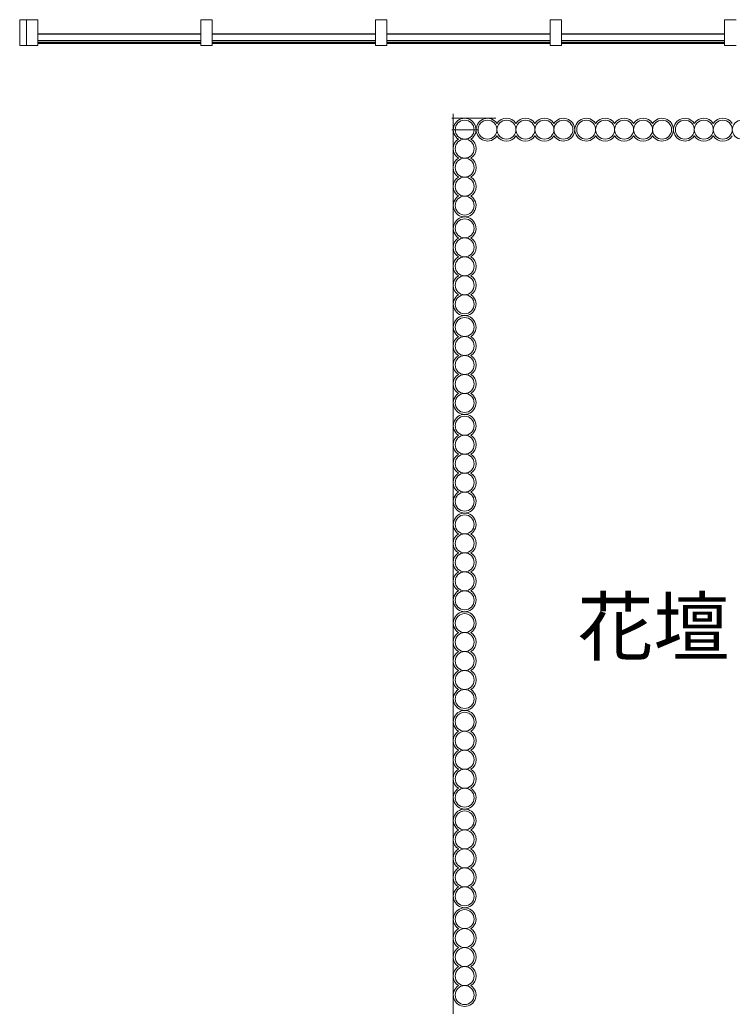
# Model space of a CAD drawing. Units: millimetres, scale not verified. Extents: x -61855 to 52913, y -114842 to -21833.
# Drawn here: x 2513 to 6269, y -102971 to -97772 of the extents above; entities that cross this region are included whole.
import ezdxf
from ezdxf.enums import TextEntityAlignment as Align

# ---------------------------------------------------------------- set-up
doc = ezdxf.new("R2010")
doc.units = ezdxf.units.MM
doc.header["$LTSCALE"] = 200
doc.layers.add('0-2_建具', color=7, linetype='Continuous', lineweight=9)
doc.layers.add('0-9', color=2, linetype='Continuous', lineweight=5)
doc.layers.add('0-4_室名', color=7, linetype='Continuous')
doc.styles.add('・', font='')
doc.styles.get('・').set_extended_font_data('・')

msp = doc.modelspace()

# ---------------------------------------------------------------- linework, layer by layer
at = {"layer": '0-2_建具'}
for p, q in [((2513.3, -97907.5), (2513.3, -97772.5)), ((2548.3, -97772.5), (2513.3, -97772.5)), ((2548.3, -97772.5), (2608.3, -97772.5)), ((2548.3, -97907.5), (2548.3, -97772.5)), ((2608.3, -97772.5), (2608.3, -97907.5)), ((3468.3, -97772.5), (3528.3, -97772.5)), ((3468.3, -97772.5), (3468.3, -97907.5)), ((3528.3, -97772.5), (3528.3, -97907.5)), ((4388.3, -97772.5), (4448.3, -97772.5)), ((4388.3, -97772.5), (4388.3, -97907.5)), ((4448.3, -97772.5), (4448.3, -97907.5)), ((5308.3, -97772.5), (5368.3, -97772.5)), ((5308.3, -97772.5), (5308.3, -97907.5)), ((5368.3, -97772.5), (5368.3, -97907.5)), ((6228.3, -97772.5), (6228.3, -97907.5)), ((6288.3, -97772.5), (6228.3, -97772.5)), ((3468.3, -97847.5), (2608.3, -97847.5)), ((2608.3, -97848.5), (3468.3, -97848.5)), ((2608.3, -97882.5), (3468.3, -97882.5)), ((4388.3, -97847.5), (3528.3, -97847.5)), ((3528.3, -97848.5), (4388.3, -97848.5)), ((3528.3, -97882.5), (4388.3, -97882.5)), ((5308.3, -97847.5), (4448.3, -97847.5)), ((4448.3, -97848.5), (5308.3, -97848.5)), ((4448.3, -97882.5), (5308.3, -97882.5)), ((6228.3, -97847.5), (5368.3, -97847.5)), ((5368.3, -97848.5), (6228.3, -97848.5)), ((5368.3, -97882.5), (6228.3, -97882.5)), ((2548.3, -97907.5), (2513.3, -97907.5)), ((2548.3, -97907.5), (2608.3, -97907.5)), ((2608.3, -97891.5), (3468.3, -97891.5)), ((2608.3, -97892.5), (3468.3, -97892.5)), ((2608.3, -97897.5), (3468.3, -97897.5)), ((3468.3, -97897.5), (3468.3, -97907.5)), ((3468.3, -97907.5), (3528.3, -97907.5)), ((3528.3, -97891.5), (4388.3, -97891.5)), ((3528.3, -97892.5), (4388.3, -97892.5)), ((3528.3, -97897.5), (4388.3, -97897.5)), ((4388.3, -97897.5), (4388.3, -97907.5)), ((4388.3, -97907.5), (4448.3, -97907.5)), ((4448.3, -97891.5), (5308.3, -97891.5)), ((4448.3, -97892.5), (5308.3, -97892.5)), ((4448.3, -97897.5), (5308.3, -97897.5)), ((5308.3, -97897.5), (5308.3, -97907.5)), ((5308.3, -97907.5), (5368.3, -97907.5)), ((5368.3, -97891.5), (6228.3, -97891.5)), ((5368.3, -97892.5), (6228.3, -97892.5)), ((5368.3, -97897.5), (6228.3, -97897.5)), ((6228.3, -97897.5), (6228.3, -97907.5)), ((6288.3, -97907.5), (6228.3, -97907.5))]:
    msp.add_line(p, q, dxfattribs=at)
at = {"layer": '0-9', "color": 7, "lineweight": 9}
for p, q in [((5021.8, -98291.8), (4790.5, -98291.8)), ((4798.1, -98267.9), (4798.1, -103022.2)), ((4928.9, -98351.8), (4790.5, -98351.8))]:
    msp.add_line(p, q, dxfattribs=at)
for centre in [(4858.1, -98351.8), (4978.5, -98351.8), (5078.5, -98351.8), (5178.5, -98351.8), (5278.5, -98351.8), (5378.5, -98351.8), (5498.5, -98351.8), (5598.5, -98351.8), (5698.5, -98351.8), (5798.5, -98351.8), (5898.5, -98351.8), (6018.5, -98351.8), (6118.5, -98351.8), (6218.5, -98351.8), (6318.5, -98351.8), (4858.1, -98451.8), (4858.1, -98551.8), (4858.1, -98651.8), (4858.1, -98751.8), (4858.1, -98871.8), (4858.1, -98971.8), (4858.1, -99071.8), (4858.1, -99171.8), (4858.1, -99271.8), (4858.1, -99391.8), (4858.1, -99491.8), (4858.1, -99591.8), (4858.1, -99691.8), (4858.1, -99791.8), (4858.1, -99911.8), (4858.1, -100011.8), (4858.1, -100111.8), (4858.1, -100211.8), (4858.1, -100311.8), (4858.1, -100431.8), (4858.1, -100531.8), (4858.1, -100631.8), (4858.1, -100731.8), (4858.1, -100831.8), (4858.1, -100951.8), (4858.1, -101051.8), (4858.1, -101151.8), (4858.1, -101251.8), (4858.1, -101351.8), (4858.1, -101471.8), (4858.1, -101571.8), (4858.1, -101671.8), (4858.1, -101771.8), (4858.1, -101871.8), (4858.1, -101991.8), (4858.1, -102091.8), (4858.1, -102191.8), (4858.1, -102291.8), (4858.1, -102391.8), (4858.1, -102511.8), (4858.1, -102611.8), (4858.1, -102711.8), (4858.1, -102811.8), (4858.1, -102911.8)]:
    msp.add_circle(centre, 50, dxfattribs=at)
for centre, start, end in [((4858.1, -98351.8), 303.5573, 236.4427), ((4978.5, -98351.8), 33.5573, 326.4427), ((5078.5, -98351.8), 33.5573, 146.4427), ((5178.5, -98351.8), 33.5573, 146.4427), ((5278.5, -98351.8), 33.5573, 146.4427), ((5378.5, -98351.8), 213.5573, 146.4427), ((5498.5, -98351.8), 33.5573, 326.4427), ((5598.5, -98351.8), 33.5573, 146.4427), ((5698.5, -98351.8), 33.5573, 146.4427), ((5798.5, -98351.8), 33.5573, 146.4427), ((5898.5, -98351.8), 213.5573, 146.4427), ((6018.5, -98351.8), 33.5573, 326.4427), ((6118.5, -98351.8), 33.5573, 146.4427), ((6218.5, -98351.8), 33.5573, 146.4427), ((4858.1, -98451.8), 123.5573, 236.4427), ((4858.1, -98451.8), 303.5573, 56.4427), ((5078.5, -98351.8), 213.5573, 326.4427), ((5178.5, -98351.8), 213.5573, 326.4427), ((5278.5, -98351.8), 213.5573, 326.4427), ((5598.5, -98351.8), 213.5573, 326.4427), ((5698.5, -98351.8), 213.5573, 326.4427), ((5798.5, -98351.8), 213.5573, 326.4427), ((6118.5, -98351.8), 213.5573, 326.4427), ((6218.5, -98351.8), 213.5573, 326.4427), ((4858.1, -98551.8), 123.5573, 236.4427), ((4858.1, -98551.8), 303.5573, 56.4427), ((4858.1, -98651.8), 123.5573, 236.4427), ((4858.1, -98651.8), 303.5573, 56.4427), ((4858.1, -98751.8), 123.5573, 56.4427), ((4858.1, -98871.8), 303.5573, 236.4427), ((4858.1, -98971.8), 123.5573, 236.4427), ((4858.1, -98971.8), 303.5573, 56.4427), ((4858.1, -99071.8), 123.5573, 236.4427), ((4858.1, -99071.8), 303.5573, 56.4427), ((4858.1, -99171.8), 123.5573, 236.4427), ((4858.1, -99171.8), 303.5573, 56.4427), ((4858.1, -99271.8), 123.5573, 56.4427), ((4858.1, -99391.8), 303.5573, 236.4427), ((4858.1, -99491.8), 123.5573, 236.4427), ((4858.1, -99491.8), 303.5573, 56.4427), ((4858.1, -99591.8), 123.5573, 236.4427), ((4858.1, -99591.8), 303.5573, 56.4427), ((4858.1, -99691.8), 123.5573, 236.4427), ((4858.1, -99691.8), 303.5573, 56.4427), ((4858.1, -99791.8), 123.5573, 56.4427), ((4858.1, -99911.8), 303.5573, 236.4427), ((4858.1, -100011.8), 123.5573, 236.4427), ((4858.1, -100011.8), 303.5573, 56.4427), ((4858.1, -100111.8), 123.5573, 236.4427), ((4858.1, -100111.8), 303.5573, 56.4427), ((4858.1, -100211.8), 123.5573, 236.4427), ((4858.1, -100211.8), 303.5573, 56.4427), ((4858.1, -100311.8), 123.5573, 56.4427), ((4858.1, -100431.8), 303.5573, 236.4427), ((4858.1, -100531.8), 123.5573, 236.4427), ((4858.1, -100531.8), 303.5573, 56.4427), ((4858.1, -100631.8), 123.5573, 236.4427), ((4858.1, -100631.8), 303.5573, 56.4427), ((4858.1, -100731.8), 123.5573, 236.4427), ((4858.1, -100731.8), 303.5573, 56.4427), ((4858.1, -100831.8), 123.5573, 56.4427), ((4858.1, -100951.8), 303.5573, 236.4427), ((4858.1, -101051.8), 123.5573, 236.4427), ((4858.1, -101051.8), 303.5573, 56.4427), ((4858.1, -101151.8), 123.5573, 236.4427), ((4858.1, -101151.8), 303.5573, 56.4427), ((4858.1, -101251.8), 123.5573, 236.4427), ((4858.1, -101251.8), 303.5573, 56.4427), ((4858.1, -101351.8), 123.5573, 56.4427), ((4858.1, -101471.8), 303.5573, 236.4427), ((4858.1, -101571.8), 123.5573, 236.4427), ((4858.1, -101571.8), 303.5573, 56.4427), ((4858.1, -101671.8), 123.5573, 236.4427), ((4858.1, -101671.8), 303.5573, 56.4427), ((4858.1, -101771.8), 123.5573, 236.4427), ((4858.1, -101771.8), 303.5573, 56.4427), ((4858.1, -101871.8), 123.5573, 56.4427), ((4858.1, -101991.8), 303.5573, 236.4427), ((4858.1, -102091.8), 123.5573, 236.4427), ((4858.1, -102091.8), 303.5573, 56.4427), ((4858.1, -102191.8), 123.5573, 236.4427), ((4858.1, -102191.8), 303.5573, 56.4427), ((4858.1, -102291.8), 123.5573, 236.4427), ((4858.1, -102291.8), 303.5573, 56.4427), ((4858.1, -102391.8), 123.5573, 56.4427), ((4858.1, -102511.8), 303.5573, 236.4427), ((4858.1, -102611.8), 123.5573, 236.4427), ((4858.1, -102611.8), 303.5573, 56.4427), ((4858.1, -102711.8), 123.5573, 236.4427), ((4858.1, -102711.8), 303.5573, 56.4427), ((4858.1, -102811.8), 123.5573, 236.4427), ((4858.1, -102811.8), 303.5573, 56.4427), ((4858.1, -102911.8), 123.5573, 56.4427)]:
    msp.add_arc(centre, 60, start, end, dxfattribs=at)

# ---------------------------------------------------------------- texts
at = {"layer": '0-4_室名', "style": '・'}
msp.add_text('花壇', height=293.3, dxfattribs=at).set_placement((5453.3, -101205.8), align=Align.BOTTOM_LEFT)

doc.saveas('drawing.dxf')
